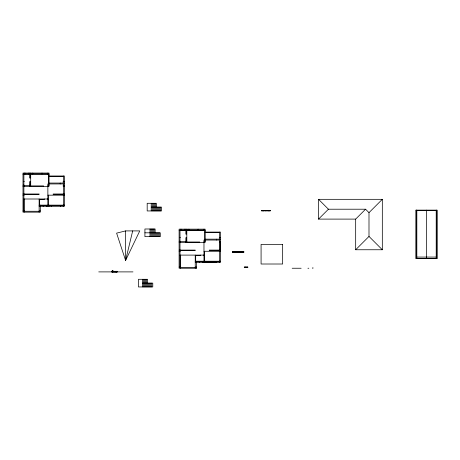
<?xml version="1.0" encoding="UTF-8"?>
<svg xmlns="http://www.w3.org/2000/svg" width="460" height="460" viewBox="0 0 460 460"><rect width="100%" height="100%" fill="white"/><g stroke="black" fill="none" stroke-linecap="round" stroke-linejoin="round"><path stroke-width="0.69" d="M39.134 205.424L39.134 205.131L64.4 205.131M195.241 261.527L195.241 261.228L220.507 261.228M179.112 242.443L205.154 242.443L205.154 229.155L179.112 229.155L179.112 268.243L196.426 268.243L196.42 267.064L195.241 267.064M232.357 251.591L232.357 252.247L243.817 252.247L243.817 251.591M232.438 252.258L232.438 251.614L243.817 251.516L232.357 251.516L232.357 252.327L243.817 252.247M313.007 268.019L312.547 268.082L312.984 267.961M132.675 230.908L125.591 260.435L116.604 233.134L125.591 230.908L139.765 230.908L125.591 260.435L125.591 230.908M232.915 251.597L232.915 252.241M233.795 251.597L233.795 252.241M234.68 251.597L234.68 252.241M235.56 251.597L235.56 252.241M236.446 251.597L236.446 252.241M237.325 251.597L237.325 252.241M238.211 251.597L238.211 252.241M239.091 251.597L239.091 252.241M239.976 251.597L239.976 252.241M240.856 251.597L240.856 252.241M241.742 251.597L241.742 252.241M242.621 251.597L242.621 252.241M243.507 251.597L243.507 252.241M318.538 219.104L328.428 209.214L365.562 209.214L368.995 212.652L368.995 236.428L355.672 249.757L382.323 249.757L382.323 199.324L318.538 199.324L318.538 219.104L355.672 219.104L365.562 209.214M368.995 212.652L382.323 199.324M232.702 251.597L232.702 252.241M233.588 251.597L233.588 252.241M234.468 251.597L234.468 252.241M235.353 251.597L235.353 252.241M236.233 251.597L236.233 252.241M237.118 251.597L237.118 252.241M238.004 251.597L238.004 252.241M238.884 251.597L238.884 252.241M239.769 251.597L239.769 252.241M240.649 251.597L240.649 252.241M241.534 251.597L241.534 252.241M242.414 251.597L242.414 252.241M243.3 251.597L243.3 252.241M24.179 173.938L29.526 173.938M30.699 173.938L47.869 173.938M23 174.231L49.047 174.231M49.047 175.996L64.4 175.996L64.4 206.31L39.134 206.31M49.047 176.387L63.514 176.387M64.4 181.297L63.221 181.297L63.221 183.063M23.885 181.591L24.322 181.591M49.047 183.063L64.4 183.063M23 185.167L24.179 185.167L24.179 186.346M30.699 185.167L29.526 185.167L29.526 186.346M47.874 185.167L49.047 185.167M64.4 185.167L63.221 185.167L63.221 186.346L64.4 186.346M24.179 185.466L29.526 185.466M30.699 185.903L43.596 185.903L43.596 186.346M23 186.346L49.047 186.346L49.047 173.052L23 173.052L23 212.146L40.307 212.146L40.307 205.131M23 193.999L39.134 193.999L39.134 194.442L24.179 194.442M64.4 193.999L53.164 193.999L53.164 194.442L63.215 194.442M23 195.178L24.179 195.178L24.179 193.999M47.869 195.178L64.4 195.178M23.885 199.002L47.869 199.002M47.869 199.445L47.575 199.002M40.307 205.424L47.869 205.424M49.047 205.424L63.215 205.424M151.219 207.121L161.517 207.121L161.517 210.945L147.183 210.945L147.183 203.291L156.365 203.291L156.365 210.945M416.041 210.128L437 210.128L437 258.537L416.041 258.537L416.064 210.128M416.829 210.467L436.206 210.467M263.775 210.663L265.811 210.663M265.989 210.663L268.025 210.663M261.832 210.761L263.775 210.761M268.025 210.761L270.055 210.761M23 210.967L24.179 210.967M39.134 210.967L40.307 210.967M24.179 211.266L39.134 211.266M180.285 230.034L185.633 230.034M186.812 230.034L203.975 230.034M179.112 230.328L205.16 230.328M205.154 232.093L220.507 232.093L220.507 262.407L195.241 262.407M205.154 232.49L219.627 232.49M144.917 232.817L160.281 232.817L160.281 236.647L144.917 236.647L144.917 228.994L155.129 228.994L155.129 236.647M149.764 236.446L159.764 236.446M220.507 237.394L219.328 237.394L219.328 239.16M179.992 237.688L180.435 237.688M205.154 239.16L220.507 239.16M179.112 241.27L180.285 241.27L180.285 242.443M186.812 241.27L185.633 241.27L185.633 242.443M203.981 241.27L205.154 241.27M220.507 241.27L219.328 241.27L219.328 242.443L220.507 242.443M180.285 241.563L185.633 241.563M186.812 242.006L199.703 242.006L199.703 242.443M179.112 250.096L195.241 250.096L195.241 250.539L180.285 250.539M220.507 250.096L209.277 250.096L209.277 250.539L219.328 250.539M179.112 251.275L180.285 251.275L180.285 250.096M203.975 251.275L220.507 251.275M232.806 251.919L233.145 251.919M233.691 251.919L234.031 251.919M234.577 251.919L234.91 251.919M235.457 251.919L235.796 251.919M236.342 251.919L236.676 251.919M237.222 251.919L237.561 251.919M238.107 251.919L238.441 251.919M238.987 251.919L239.327 251.919M239.873 251.919L240.206 251.919M240.752 251.919L241.092 251.919M241.638 251.919L241.971 251.919M242.518 251.919L242.857 251.919M243.403 251.919L243.737 251.919M179.992 255.099L203.975 255.099M203.975 255.541L203.682 255.099M416.829 257.071L436.206 257.071M416.122 258.48L436.914 258.48M196.42 261.527L203.975 261.527M205.154 261.527L219.328 261.527M205.16 262.062L216.683 262.062M179.112 267.064L180.285 267.064M244.68 267.139L245.858 267.139M246.054 267.185L247.624 267.185M244.484 267.283L246.054 267.283M180.285 267.363L195.241 267.363M292.169 268.243L301.139 268.243M307.918 268.243L308.821 268.243M114.275 271.302L117.311 271.302L117.311 271.894M98.745 271.894L132.974 271.894M142.468 283.118L152.772 283.118L152.772 286.948L138.437 286.948L138.437 279.295L147.62 279.295L147.62 286.948M368.995 236.428L382.323 249.757M318.538 199.324L328.428 209.214M436.914 210.128L436.914 258.537M436.206 210.191L436.206 258.48M426.518 210.128L426.518 258.537M416.829 210.191L416.829 258.48M416.122 210.128L416.122 258.537M355.672 219.104L355.672 249.757M270.055 210.565L270.055 210.864M268.025 210.565L268.025 210.864M265.989 210.565L265.989 210.864M265.811 210.565L265.811 210.864M263.775 210.565L263.775 210.864M261.832 210.565L261.832 210.864M247.624 267.087L247.624 267.381M246.054 267.087L246.054 267.381M244.484 267.087L244.484 267.381M232.438 251.534L232.438 252.339M220.162 242.443L220.162 250.096M219.627 232.093L219.627 237.394M219.627 261.228L219.627 240.039L203.975 240.039L203.975 262.407M219.328 250.096L219.328 251.275M219.328 261.228L219.328 262.407M219.328 250.096L219.328 251.275M219.328 261.228L219.328 262.407M216.706 261.527L216.706 262.407M216.338 239.16L216.338 240.039M207.287 261.527L207.287 262.407M205.154 261.228L205.154 262.407M204.711 230.132L204.711 242.443M204.418 251.275L204.418 261.228M203.981 229.155L203.975 230.328M202.802 261.527L202.802 262.407M200.445 255.099L200.445 255.541L195.684 255.541L195.684 261.228M199.272 261.527L199.272 262.407M198.122 229.155L198.122 230.034M196.42 261.228L196.42 268.243M195.241 255.099L195.241 268.243M188.905 229.155L188.905 230.034M186.812 229.155L186.812 242.443M186.323 230.132L186.323 234.157L185.88 234.157L185.88 230.132M186.323 241.27L186.323 237.688L185.88 237.688L185.88 241.27M185.633 229.155L185.633 230.328M184.724 229.155L184.724 230.034M181.194 229.155L181.194 230.034M180.285 229.155L180.285 230.328M180.285 255.099L180.285 268.243M179.992 230.132L179.992 241.27M179.998 242.443L179.992 267.064M160.488 207.121L160.488 210.945M159.459 207.121L159.459 210.945M159.246 232.817L159.246 236.647M158.43 207.121L158.43 210.945M158.217 232.817L158.217 236.647M157.395 207.121L157.395 210.945M157.188 232.817L157.188 236.647M156.158 232.817L156.158 236.647M155.336 203.291L155.336 210.945M154.307 203.291L154.307 210.945M154.1 228.994L154.1 236.647M153.278 203.291L153.278 210.945M153.071 228.994L153.071 236.647M152.248 203.291L152.248 210.945M152.041 228.994L152.041 236.647M151.742 283.118L151.742 286.948M151.219 203.291L151.219 210.945M151.006 228.994L151.006 236.647M150.708 283.118L150.708 286.948M149.977 228.994L149.977 236.647M149.678 283.118L149.678 286.948M148.649 283.118L148.649 286.948M146.59 279.295L146.59 286.948M145.561 279.295L145.561 286.948M144.532 279.295L144.532 286.948M143.497 279.295L143.497 286.948M142.468 279.295L142.468 286.948M117.196 271.302L117.196 271.894M117.047 271.302L117.047 271.894M116.731 271.302L116.69 271.894M116.667 271.894L116.61 271.302L116.535 271.894M116.472 271.302L116.46 271.894M116.386 271.302L116.38 271.894M116.242 271.302L116.248 271.894M116.144 271.302L116.144 271.894M116.087 271.302L116.041 271.894M115.84 271.302L115.862 271.894M115.759 271.302L115.776 271.894M115.655 271.302L115.655 271.894M115.54 271.302L115.54 271.894M115.374 271.302L115.397 271.894M115.224 271.302L115.224 271.894M114.931 271.302L114.931 271.894M114.787 271.302L114.81 271.894M114.741 271.302L114.735 271.894M114.655 271.302L114.655 271.894M114.523 271.302L114.523 271.894M114.408 271.302L114.431 271.894M113.913 271.894L113.913 271.302L111.803 271.302L111.803 271.894M113.81 271.302L113.81 271.894M113.695 271.302L113.695 271.894M113.557 271.302L113.528 271.894M113.378 271.302L113.378 271.894M113.12 271.302L113.085 271.894M113.045 271.302L112.965 271.894M112.941 271.894L112.884 270.566L112.194 270.566L112.211 271.894L112.182 271.302M112.809 270.566L112.798 271.889M112.677 270.566L112.671 271.894M112.573 270.566L112.585 271.894M112.493 271.894L112.499 270.566L112.447 271.894M112.085 271.302L112.085 271.894M111.97 271.302L111.97 271.894M111.82 271.302L111.826 271.894M63.514 175.996L63.514 181.297M63.514 185.167L63.514 183.942L47.869 183.942L47.869 206.31M63.514 186.346L63.514 205.131M63.221 193.999L63.215 195.178M63.221 205.131L63.221 206.31M60.593 205.424L60.593 206.31M60.225 183.063L60.225 183.942M51.181 205.424L51.181 206.31M49.047 205.131L49.047 206.31M48.605 174.035L48.605 186.346M48.311 195.178L48.311 205.131M47.869 173.052L47.869 174.231M46.69 205.424L46.69 206.31M44.338 199.002L44.338 199.445L39.571 199.445L39.571 205.131M43.16 205.424L43.16 206.31M42.015 173.052L42.015 173.938M39.134 199.002L39.134 212.146M32.792 173.052L32.792 173.938M30.699 173.052L30.699 186.346M30.21 174.035L30.21 178.06L29.768 178.06L29.768 174.035M30.21 185.167L30.21 181.591L29.768 181.591L29.768 185.167M29.526 173.052L29.526 174.231M28.618 173.052L28.618 173.938M25.087 173.052L25.087 173.938M24.179 173.052L24.179 174.231M24.179 199.002L24.179 212.146M23.885 174.035L23.885 185.167M23.885 186.346L23.885 210.967M270.233 210.565L261.654 210.565L261.654 210.864L270.233 210.864L270.233 210.565M282.658 244.392L261.079 244.392L261.079 264.011L282.658 264.011L282.658 244.392M247.819 267.087L244.289 267.087L244.289 267.381L247.819 267.381L247.819 267.087"/></g></svg>
